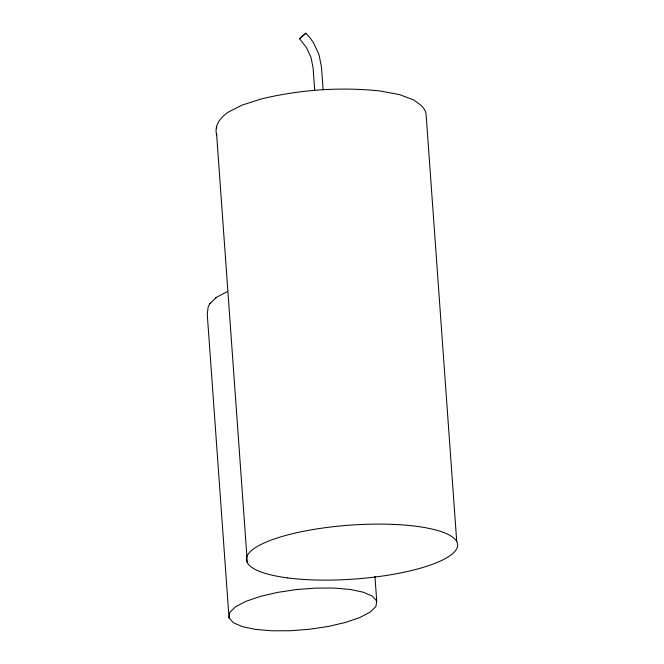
<?xml version="1.0" encoding="UTF-8"?>
<svg xmlns="http://www.w3.org/2000/svg" width="664" height="664" viewBox="0 0 664 664"><rect width="100%" height="100%" fill="white"/><g stroke="black" fill="none" stroke-linecap="round" stroke-linejoin="round"><path stroke-width="1" d="M247.34 562.69L216.688 135.182C213.999 125.064 220.323 117.877 227.943 112.316L241.953 105.153L261.01 99.011C299.912 89.632 340.433 86.76 380.248 90.993L399.388 94.57L413.514 99.841C418.469 103.426 425.259 107.344 426.08 114.034L456.724 541.542M229.014 617.835L229.777 612.415L235.521 606.796L245.854 601.36L260.072 596.463L277.203 592.454L296.086 589.607L315.433 588.105L333.926 588.063L350.293 589.466L363.432 592.238L372.446 596.181L376.72 601.028L375.957 606.439L370.213 612.059L359.88 617.503L345.662 622.392L328.531 626.401L309.648 629.256L290.301 630.75L271.808 630.8L255.441 629.389L242.302 626.625L233.288 622.683L229.014 617.835L207.259 314.304L208.131 307.034L209.758 303.78L216.622 297.24L227.071 291.745M314.711 90.404L313.118 68.135L311.034 57.494L306.469 47.576L299.555 38.778L305.805 33.208L310.022 37.848L313.698 43.152L319.06 54.805L321.476 67.056L323.086 89.507M305.921 33.2L299.555 38.778M209.758 303.78L210.422 303.133M215.335 298.319L215.941 297.729M374.944 576.244L376.72 601.028M216.663 126.799L216.672 128.102M216.688 133.862L216.688 135.182M287.811 577.937A105.858 27.041 -4.1 0 0 456.749 548.613A105.858 27.041 -4.1 0 0 311.532 529.797A105.858 27.041 -4.1 0 0 287.811 577.937"/></g></svg>
